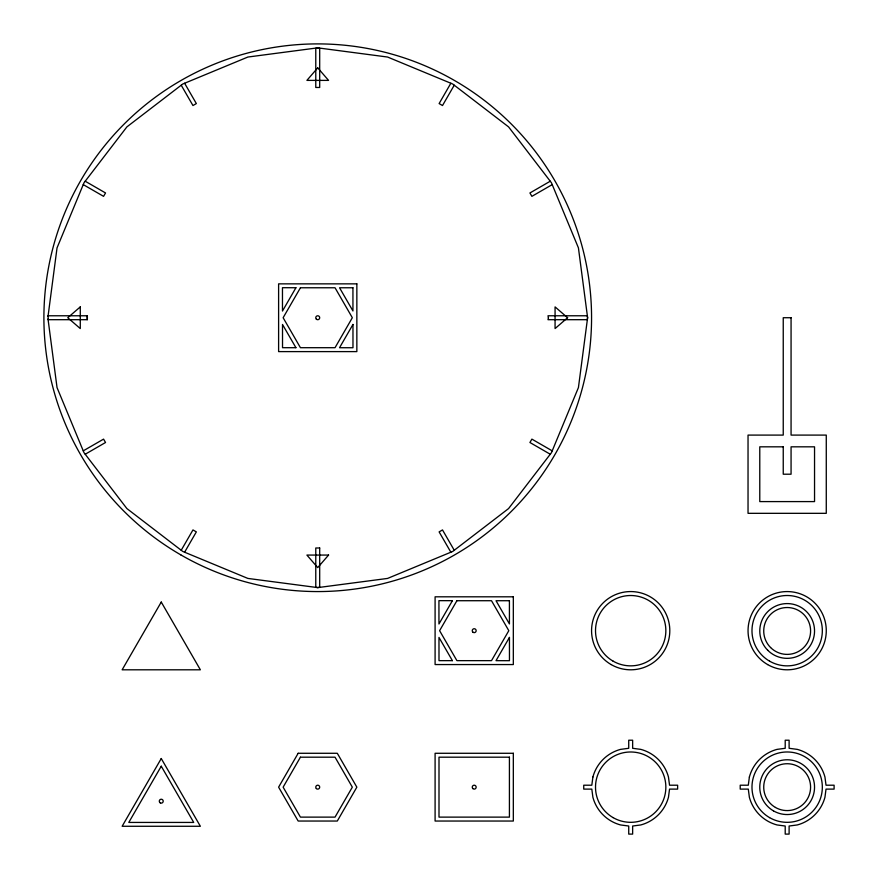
<?xml version="1.0" encoding="UTF-8"?>
<svg xmlns="http://www.w3.org/2000/svg" width="878" height="878" viewBox="0 0 878 878"><rect width="100%" height="100%" fill="white"/><g stroke="black" fill="none" stroke-linecap="round" stroke-linejoin="round"><path stroke-width="1.32" d="M48.016 316.464L57.037 247.881L84.003 182.789L126.893 126.893L182.789 84.003L247.881 57.037L317.726 47.851L387.582 57.037L452.675 84.003L508.571 126.893L551.461 182.789L578.426 247.881L587.612 317.726L578.426 387.582L551.461 452.675L508.571 508.571L452.675 551.461L387.582 578.426L317.726 587.612L247.881 578.426L182.789 551.461L126.893 508.571L84.003 452.675L57.037 387.582L48.016 318.999M87.185 315.773L87.185 319.691M181.219 550.254L192.962 529.928L196.343 531.892L184.61 552.218M450.853 83.245L439.121 103.571L442.501 105.536L454.244 85.21M83.245 450.853L103.571 439.121L105.536 442.501L85.21 454.244M550.254 181.219L529.928 192.962L531.892 196.343L552.218 184.61M85.21 181.219L105.536 192.962L103.571 196.343L83.245 184.61M552.218 450.853L531.892 439.121L529.928 442.501L550.254 454.244M184.61 83.245L196.343 103.571L192.962 105.536L181.219 85.21M454.244 550.254L442.501 529.928L439.121 531.892L450.853 552.218M592.891 777.03L591.816 785.206L583.738 785.206L583.738 789.113L591.816 789.113L592.891 797.279A39.115 39.115 0 0 0 620.559 824.947L628.725 826.022L628.725 834.1L632.643 834.1L632.643 826.022L640.808 824.947A39.115 39.115 0 0 0 668.465 797.279L669.541 789.113L677.629 789.113L677.629 785.206L669.541 785.206L668.465 777.03A39.115 39.115 0 0 0 640.808 749.373L632.643 748.297L632.643 740.22L628.725 740.22L628.725 748.297L620.559 749.373A39.115 39.115 0 0 0 592.891 777.03M749.373 777.03L748.297 785.206L740.22 785.206L740.22 789.113L748.297 789.113L749.373 797.279A39.115 39.115 0 0 0 777.03 824.947L785.206 826.022L785.206 834.1L789.113 834.1L789.113 826.022L797.279 824.947A39.115 39.115 0 0 0 824.947 797.279L826.022 789.113L834.1 789.113L834.1 785.206L826.022 785.206L824.947 777.03A39.115 39.115 0 0 0 797.279 749.373L789.113 748.297L789.113 740.22L785.206 740.22L785.206 748.297L777.03 749.373A39.115 39.115 0 0 0 749.373 777.03M48.158 315.773L48.158 319.691L87.361 319.691L87.361 315.773L48.158 315.773M548.421 317.726L547.993 319.691L587.184 319.691L587.612 317.726L587.184 315.773L547.993 315.773L548.421 317.726M295.93 287.732L282.475 311.042L282.464 287.699L295.93 287.732M300.43 287.764L283.133 317.726L300.43 347.699L335.034 347.699L352.33 317.726L335.034 287.764L300.43 287.764M161.256 602.056L122.141 669.804L200.371 669.804L161.256 602.056M352.967 324.454L339.534 347.721L352.978 347.743L352.967 324.454M161.256 758.526L122.141 826.275L200.371 826.275L161.256 758.526M161.256 766.209L128.792 822.434L193.72 822.434L161.256 766.209M298.169 753.28L278.611 787.16L298.169 821.04L337.295 821.04L356.852 787.16L337.295 753.28L298.169 753.28M300.43 757.187L283.133 787.16L300.43 817.122L335.034 817.122L352.33 787.16L335.034 757.187L300.43 757.187M452.411 600.684L438.956 623.984L438.934 600.651L452.411 600.684M456.911 600.717L439.604 630.678L456.911 660.651L491.504 660.651L508.812 630.678L491.504 600.717L456.911 600.717M509.449 637.406L496.015 660.673L509.459 660.695L509.449 637.406M317.726 67.869L306.894 80.392L328.57 80.392L317.726 67.869M328.57 555.072L317.726 567.594L306.894 555.072L328.57 555.072M80.282 306.894L67.76 317.726L80.282 328.57L80.282 306.894M567.594 317.726L555.072 328.57L555.072 306.894L567.594 317.726M317.726 47.851L315.773 48.279L315.773 87.471L319.691 87.471L319.691 48.279L317.726 47.851M319.691 547.993L315.773 547.993L315.773 587.184L317.726 587.612L319.691 587.184L319.691 547.993M356.852 283.857L278.611 283.857L278.611 351.606L356.852 351.606L356.852 283.857M352.934 287.764L339.545 287.764L352.945 310.977L352.934 287.764M791.067 317.726L783.242 317.726L783.242 435.093L748.034 435.093L748.034 513.323L826.275 513.323L826.275 435.093L791.067 435.093L791.067 317.726M295.919 347.699L282.529 347.699L282.507 324.476L295.919 347.699M783.242 446.825L759.777 446.825L759.777 501.59L814.543 501.59L814.543 446.825L791.067 446.825L791.067 474.208L783.242 474.208L783.242 446.825M513.323 596.81L435.093 596.81L435.093 664.558L513.323 664.558L513.323 596.81M509.416 600.717L496.026 600.717L509.427 623.929L509.416 600.717M452.389 660.651L439 660.651L438.978 637.428L452.389 660.651M513.323 753.28L435.093 753.28L435.093 821.04L513.323 821.04L513.323 753.28M509.416 757.187L439 757.187L439 817.122L509.416 817.122L509.416 757.187M767.602 664.558A39.115 39.115 0 0 0 826.275 630.678A39.115 39.115 0 0 0 767.602 596.81A39.115 39.115 0 0 0 767.602 664.558M769.567 661.145A35.175 35.175 0 0 0 822.335 630.678A35.175 35.175 0 0 0 769.567 600.223A35.175 35.175 0 0 0 769.567 661.145M767.8 650.324A27.383 27.383 0 0 0 813.61 638.043A27.383 27.383 0 0 0 780.07 604.514A27.383 27.383 0 0 0 767.8 650.324M770.588 647.536A23.443 23.443 0 0 0 809.801 637.022A23.443 23.443 0 0 0 781.091 608.322A23.443 23.443 0 0 0 770.588 647.536M611.121 664.558A39.115 39.115 0 0 0 669.804 630.678A39.115 39.115 0 0 0 611.121 596.81A39.115 39.115 0 0 0 611.121 664.558M613.096 661.145A35.175 35.175 0 0 0 665.853 630.678A35.175 35.175 0 0 0 613.096 600.223A35.175 35.175 0 0 0 613.096 661.145M769.567 817.616A35.175 35.175 0 0 0 822.335 787.16A35.175 35.175 0 0 0 769.567 756.693A35.175 35.175 0 0 0 769.567 817.616M773.463 810.877A27.383 27.383 0 0 0 814.543 787.16A27.383 27.383 0 0 0 773.463 763.443A27.383 27.383 0 0 0 773.463 810.877M775.439 807.453A23.443 23.443 0 0 0 810.592 787.16A23.443 23.443 0 0 0 775.439 766.856A23.443 23.443 0 0 0 775.439 807.453M613.096 817.616A35.175 35.175 0 0 0 665.853 787.16A35.175 35.175 0 0 0 613.096 756.693A35.175 35.175 0 0 0 613.096 817.616M180.813 554.874A273.826 273.826 0 0 0 591.563 317.726A273.826 273.826 0 0 0 180.813 80.589A273.826 273.826 0 0 0 180.813 554.874M316.343 319.12A1.954 1.954 0 0 0 319.625 318.242A1.954 1.954 0 0 0 317.221 315.839A1.954 1.954 0 0 0 316.343 319.12M472.825 632.061A1.954 1.954 0 0 0 476.095 631.183A1.954 1.954 0 0 0 473.703 628.791A1.954 1.954 0 0 0 472.825 632.061M472.825 788.543A1.954 1.954 0 0 0 476.095 787.665A1.954 1.954 0 0 0 473.703 785.272A1.954 1.954 0 0 0 472.825 788.543M316.343 788.543A1.954 1.954 0 0 0 319.625 787.665A1.954 1.954 0 0 0 317.221 785.272A1.954 1.954 0 0 0 316.343 788.543M160.279 802.876A1.954 1.954 0 0 0 163.209 801.175A1.954 1.954 0 0 0 160.279 799.485A1.954 1.954 0 0 0 160.279 802.876"/></g></svg>
